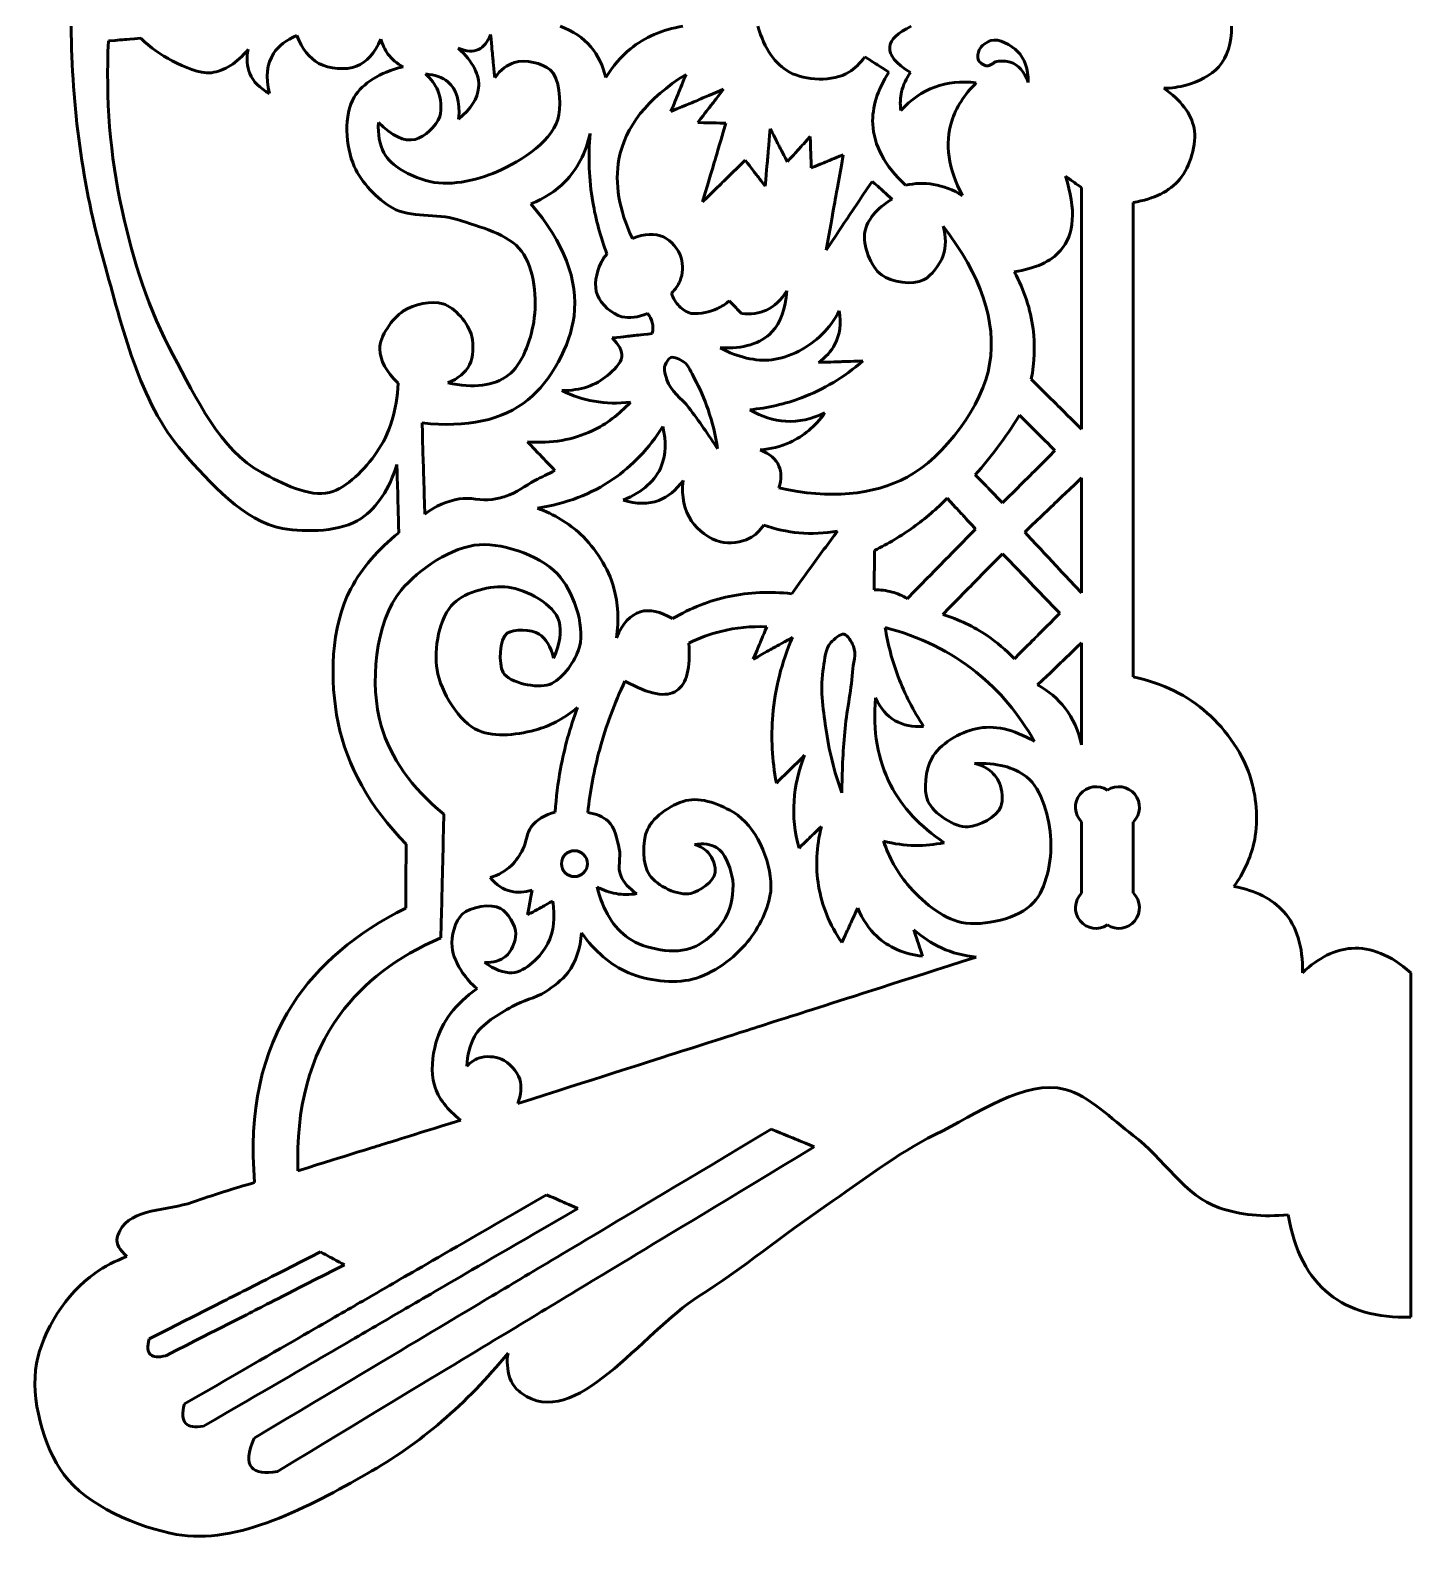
# Model space of a CAD drawing. Header units: millimetres. Extents: x -143 to 138, y -7 to 318.
# Drawn here: x -143.4 to -36.9, y -7.3 to 109.6 of the extents above; entities that cross this region are included whole.
import ezdxf

# ---------------------------------------------------------------- set-up
doc = ezdxf.new("R2010")
doc.units = ezdxf.units.MM
doc.linetypes.add('K5LT32771', pattern=[0])

msp = doc.modelspace()

# ---------------------------------------------------------------- linework, layer by layer
at = {"color": 30, "linetype": 'K5LT32771', "lineweight": 60, "true_color": 0xff8000}
for p, q in [((-62.32, 43.05), (-62.32, 48.56)), ((-58.33, 48.56), (-58.33, 43.05))]:
    msp.add_line(p, q, dxfattribs=at)
msp.add_circle((-101.44, 45.33), 1, dxfattribs=at)
for centre, start, end in [((-61.2, 49.68), 56.6843, 225), ((-59.45, 49.68), 315, 123.3157), ((-61.2, 41.93), 135, 303.3157), ((-59.45, 41.93), 236.6843, 45)]:
    msp.add_arc(centre, 1.59, start, end, dxfattribs=at)
for points, knots in [([(-115.13, 76.13), (-115.72, 74.21), (-116.64, 72.82), (-117.89, 71.96), (-119.42, 70.92), (-122.08, 70.87), (-123.95, 71.19), (-126.9, 71.7), (-129.57, 74.74), (-131.64, 77.09), (-135.03, 80.96), (-136.31, 86.74), (-137.74, 91.81), (-139.38, 97.63), (-140.21, 103.67), (-140.25, 109.92)], [0, 0, 0, 0, 1, 1, 1, 2, 2, 2, 3, 3, 3, 4, 4, 4, 5, 5, 5, 5]), ([(-102.55, 109.92), (-101.56, 109.57), (-100.76, 109.04), (-100.17, 108.34), (-99.62, 107.69), (-99.23, 106.9), (-99.02, 105.97)], [0, 0, 0, 0, 1, 1, 1, 2, 2, 2, 2]), ([(-93.07, 109.92), (-94.66, 109.66), (-96.01, 109.08), (-97.12, 108.18), (-97.86, 107.58), (-98.49, 106.84), (-99.02, 105.97)], [0, 0, 0, 0, 1, 1, 1, 2, 2, 2, 2]), ([(-87.28, 109.92), (-86.77, 108.17), (-85.96, 106.99), (-84.84, 106.38), (-83.66, 105.73), (-81.48, 105.61), (-80.27, 106.38), (-79.81, 106.67), (-79.4, 107.07), (-79.03, 107.57)], [0, 0, 0, 0, 1, 1, 1, 2, 2, 2, 3, 3, 3, 3]), ([(-75.52, 106.36), (-76.65, 107.05), (-77.18, 107.7), (-77.12, 108.32), (-77.06, 108.88), (-76.51, 109.42), (-75.46, 109.92)], [0, 0, 0, 0, 1, 1, 1, 2, 2, 2, 2]), ([(-50.75, 109.92), (-50.75, 108.61), (-51.07, 107.57), (-51.73, 106.8), (-52.32, 106.12), (-53.34, 105.65), (-54.26, 105.38), (-54.8, 105.23), (-55.38, 105.14), (-55.98, 105.14)], [0, 0, 0, 0, 1, 1, 1, 2, 2, 2, 3, 3, 3, 3]), ([(-137.38, 108.79), (-137.6, 104.32), (-137.26, 99.97), (-136.33, 95.74), (-135.49, 91.91), (-134.25, 87.98), (-132.39, 84.55), (-130.62, 81.26), (-128.75, 77.2), (-125.56, 75.5), (-124.03, 74.68), (-121.89, 73.57), (-120.33, 73.96), (-118.98, 74.3), (-117.57, 75.79), (-116.7, 77.04), (-115.68, 78.51), (-115.12, 80.3), (-115.04, 82.39)], [0, 0, 0, 0, 1, 1, 1, 2, 2, 2, 3, 3, 3, 4, 4, 4, 5, 5, 5, 6, 6, 6, 6]), ([(-126.6, 108.15), (-127.48, 107.07), (-128.43, 106.47), (-129.44, 106.34), (-130.39, 106.23), (-131.53, 106.79), (-132.46, 107.26), (-133.33, 107.7), (-134.13, 108.27), (-134.87, 108.99)], [0, 0, 0, 0, 1, 1, 1, 2, 2, 2, 3, 3, 3, 3]), ([(-122.84, 109.21), (-123.66, 108.87), (-124.26, 108.41), (-124.64, 107.83), (-125.16, 107.03), (-125.27, 106), (-124.97, 104.74)], [0, 0, 0, 0, 1, 1, 1, 2, 2, 2, 2]), ([(-116.36, 108.92), (-116.84, 107.85), (-117.46, 107.16), (-118.24, 106.84), (-119.05, 106.51), (-120.38, 106.63), (-121.16, 107.06), (-121.89, 107.47), (-122.45, 108.18), (-122.84, 109.21)], [0, 0, 0, 0, 1, 1, 1, 2, 2, 2, 3, 3, 3, 3]), ([(-114.66, 106.8), (-115.14, 107.06), (-115.52, 107.38), (-115.82, 107.78), (-116.06, 108.11), (-116.24, 108.49), (-116.36, 108.92)], [0, 0, 0, 0, 1, 1, 1, 2, 2, 2, 2]), ([(-110.4, 108.23), (-109.78, 107.97), (-109.25, 107.94), (-108.83, 108.14), (-108.43, 108.32), (-108.13, 108.71), (-107.91, 109.29)], [0, 0, 0, 0, 1, 1, 1, 2, 2, 2, 2]), ([(-66.43, 105.59), (-66.44, 106.64), (-66.71, 107.43), (-67.25, 107.97), (-67.73, 108.45), (-68.7, 109.03), (-69.32, 108.81), (-69.64, 108.7), (-70.07, 108.42), (-70.21, 108.09), (-70.31, 107.88), (-70.37, 107.55), (-70.29, 107.35), (-70.2, 107.13), (-69.86, 106.88), (-69.62, 106.86), (-69.38, 106.83), (-69.12, 107.14), (-68.85, 107.2), (-68.52, 107.27), (-68.12, 107.25), (-67.82, 107.15), (-67.2, 106.96), (-66.74, 106.44), (-66.43, 105.59)], [0, 0, 0, 0, 1, 1, 1, 2, 2, 2, 3, 3, 3, 4, 4, 4, 5, 5, 5, 6, 6, 6, 7, 7, 7, 8, 8, 8, 8]), ([(-124.97, 104.74), (-125.71, 105.14), (-126.21, 105.65), (-126.47, 106.27), (-126.7, 106.81), (-126.74, 107.44), (-126.6, 108.15)], [0, 0, 0, 0, 1, 1, 1, 2, 2, 2, 2]), ([(-110.37, 102.76), (-109.43, 103.55), (-108.91, 104.35), (-108.83, 105.17), (-108.73, 106.16), (-109.25, 107.18), (-110.4, 108.23)], [0, 0, 0, 0, 1, 1, 1, 2, 2, 2, 2]), ([(-111.2, 82.41), (-109.2, 81.99), (-107.65, 82.19), (-106.55, 83), (-105.47, 83.79), (-104.82, 85.68), (-104.58, 87.1), (-104.28, 88.84), (-104.53, 91.25), (-105.52, 92.57), (-106.5, 93.88), (-108.74, 94.45), (-110.48, 95.01), (-112.07, 95.52), (-114.09, 95.1), (-115.48, 95.91), (-116.66, 96.6), (-117.88, 97.87), (-118.42, 99.11), (-119.09, 100.63), (-119.25, 103.13), (-118.42, 104.45), (-117.74, 105.55), (-116.49, 106.33), (-114.66, 106.8)], [0, 0, 0, 0, 1, 1, 1, 2, 2, 2, 3, 3, 3, 4, 4, 4, 5, 5, 5, 6, 6, 6, 7, 7, 7, 8, 8, 8, 8]), ([(-107.58, 105.97), (-107.13, 106.56), (-106.62, 106.95), (-106.07, 107.13), (-105.25, 107.39), (-103.9, 107.08), (-103.31, 106.56), (-102.57, 105.92), (-102.47, 104.12), (-102.63, 103.09), (-102.92, 101.2), (-105.51, 99.52), (-107.41, 98.7), (-109.02, 98), (-111.24, 97.51), (-112.9, 98.02), (-114.06, 98.37), (-115.58, 99.09), (-116.13, 100.15), (-116.47, 100.8), (-116.61, 101.59), (-116.55, 102.5)], [0, 0, 0, 0, 1, 1, 1, 2, 2, 2, 3, 3, 3, 4, 4, 4, 5, 5, 5, 6, 6, 6, 7, 7, 7, 7]), ([(-77.19, 106.38), (-78.07, 105), (-78.48, 103.67), (-78.43, 102.38), (-78.35, 100.74), (-77.51, 99.16), (-75.9, 97.66)], [0, 0, 0, 0, 1, 1, 1, 2, 2, 2, 2]), ([(-116.55, 102.5), (-115.51, 101.44), (-114.57, 101.01), (-113.73, 101.19), (-113.02, 101.35), (-112.07, 102.23), (-111.83, 102.97), (-111.65, 103.55), (-111.73, 104.37), (-111.98, 104.96), (-112.17, 105.43), (-112.49, 105.86), (-112.93, 106.24)], [0, 0, 0, 0, 1, 1, 1, 2, 2, 2, 3, 3, 3, 4, 4, 4, 4]), ([(-112.93, 106.24), (-112.2, 106.18), (-111.63, 105.99), (-111.2, 105.64), (-110.51, 105.08), (-110.24, 104.12), (-110.37, 102.76)], [0, 0, 0, 0, 1, 1, 1, 2, 2, 2, 2]), ([(-96.97, 93.55), (-98.01, 95.77), (-98.35, 97.81), (-98, 99.67), (-97.53, 102.17), (-95.81, 104.35), (-92.83, 106.21)], [0, 0, 0, 0, 1, 1, 1, 2, 2, 2, 2]), ([(-75.52, 106.36), (-75.85, 105.89), (-76.08, 105.4), (-76.2, 104.87), (-76.31, 104.41), (-76.33, 103.93), (-76.26, 103.42)], [0, 0, 0, 0, 1, 1, 1, 2, 2, 2, 2]), ([(-70.44, 105.56), (-71.61, 105.7), (-72.67, 105.59), (-73.65, 105.23), (-74.61, 104.87), (-75.48, 104.27), (-76.26, 103.42)], [0, 0, 0, 0, 1, 1, 1, 2, 2, 2, 2]), ([(-70.44, 105.56), (-71.38, 104.63), (-72.01, 103.64), (-72.34, 102.59), (-72.88, 100.86), (-72.61, 98.95), (-71.51, 96.86)], [0, 0, 0, 0, 1, 1, 1, 2, 2, 2, 2]), ([(-55.98, 105.14), (-54.65, 104.22), (-53.87, 103.19), (-53.64, 102.06), (-53.4, 100.86), (-53.95, 99.08), (-54.75, 98.12), (-55.53, 97.19), (-56.73, 96.59), (-58.33, 96.34)], [0, 0, 0, 0, 1, 1, 1, 2, 2, 2, 3, 3, 3, 3]), ([(-104.8, 96.23), (-103.75, 96.64), (-102.87, 97.21), (-102.15, 97.94), (-101.21, 98.9), (-100.57, 100.14), (-100.23, 101.66)], [0, 0, 0, 0, 1, 1, 1, 2, 2, 2, 2]), ([(-100.23, 101.66), (-100.38, 99.86), (-100.31, 98.09), (-100.02, 96.36), (-99.79, 95.01), (-99.43, 93.67), (-98.93, 92.36)], [0, 0, 0, 0, 1, 1, 1, 2, 2, 2, 2]), ([(-67.52, 90.99), (-65.88, 91.23), (-64.69, 91.77), (-63.95, 92.62), (-62.86, 93.87), (-62.73, 95.78), (-63.56, 98.35)], [0, 0, 0, 0, 1, 1, 1, 2, 2, 2, 2]), ([(-75.9, 97.66), (-75.16, 97.82), (-74.44, 97.84), (-73.74, 97.72), (-72.97, 97.6), (-72.23, 97.31), (-71.51, 96.86)], [0, 0, 0, 0, 1, 1, 1, 2, 2, 2, 2]), ([(-113.19, 79.33), (-109.73, 78.94), (-107.01, 79.53), (-105.02, 81.1), (-103.27, 82.49), (-101.74, 85.34), (-101.47, 87.56), (-101.13, 90.35), (-102.24, 93.24), (-104.8, 96.23)], [0, 0, 0, 0, 1, 1, 1, 2, 2, 2, 3, 3, 3, 3]), ([(-76.94, 96.59), (-78.16, 95.84), (-78.85, 95), (-79.03, 94.07), (-79.22, 93.06), (-78.57, 91.34), (-77.75, 90.74), (-77, 90.19), (-75.35, 89.92), (-74.5, 90.36), (-73.88, 90.68), (-73.25, 91.52), (-73, 92.24), (-72.77, 92.91), (-72.77, 93.67), (-73, 94.51)], [0, 0, 0, 0, 1, 1, 1, 2, 2, 2, 3, 3, 3, 4, 4, 4, 5, 5, 5, 5]), ([(-96.97, 93.55), (-96.02, 93.93), (-95.22, 93.97), (-94.57, 93.67), (-94, 93.4), (-93.39, 92.69), (-93.2, 92.06), (-93.04, 91.53), (-93.08, 90.81), (-93.29, 90.28), (-93.43, 89.94), (-93.65, 89.62), (-93.95, 89.33)], [0, 0, 0, 0, 1, 1, 1, 2, 2, 2, 3, 3, 3, 4, 4, 4, 4]), ([(-85.66, 74.31), (-81.72, 73.45), (-78.43, 73.73), (-75.78, 75.15), (-72.89, 76.7), (-69.93, 80.71), (-69.41, 83.87), (-68.87, 87.15), (-70.07, 90.69), (-73, 94.51)], [0, 0, 0, 0, 1, 1, 1, 2, 2, 2, 3, 3, 3, 3]), ([(-95.81, 87.76), (-96.54, 87.46), (-97.19, 87.38), (-97.77, 87.52), (-98.52, 87.71), (-99.4, 88.49), (-99.67, 89.18), (-99.94, 89.87), (-99.77, 90.93), (-99.41, 91.65), (-99.28, 91.9), (-99.12, 92.13), (-98.93, 92.36)], [0, 0, 0, 0, 1, 1, 1, 2, 2, 2, 3, 3, 3, 4, 4, 4, 4]), ([(-67.52, 90.99), (-66.74, 89.56), (-66.25, 88.09), (-66.06, 86.58), (-65.9, 85.31), (-65.95, 84.02), (-66.2, 82.69)], [0, 0, 0, 0, 1, 1, 1, 2, 2, 2, 2]), ([(-93.95, 89.33), (-93.82, 88.93), (-93.62, 88.59), (-93.35, 88.32), (-93.1, 88.08), (-92.8, 87.89), (-92.43, 87.76)], [0, 0, 0, 0, 1, 1, 1, 2, 2, 2, 2]), ([(-85.06, 89.51), (-85.13, 88.13), (-85.52, 87.07), (-86.21, 86.34), (-87.07, 85.44), (-88.39, 85.03), (-90.19, 85.12)], [0, 0, 0, 0, 1, 1, 1, 2, 2, 2, 2]), ([(-88.56, 87.77), (-87.83, 87.69), (-87.19, 87.77), (-86.63, 88.03), (-86, 88.31), (-85.48, 88.81), (-85.06, 89.51)], [0, 0, 0, 0, 1, 1, 1, 2, 2, 2, 2]), ([(-115.04, 82.39), (-115.97, 83.28), (-116.44, 84.16), (-116.45, 85.02), (-116.46, 86.02), (-115.5, 87.38), (-114.61, 87.96), (-113.82, 88.47), (-112.44, 88.79), (-111.58, 88.52), (-110.65, 88.23), (-109.6, 87.01), (-109.36, 86), (-109.2, 85.34), (-109.22, 84.4), (-109.54, 83.8), (-109.84, 83.21), (-110.4, 82.75), (-111.2, 82.41)], [0, 0, 0, 0, 1, 1, 1, 2, 2, 2, 3, 3, 3, 4, 4, 4, 5, 5, 5, 6, 6, 6, 6]), ([(-95.43, 86.22), (-95.36, 86.52), (-95.36, 86.81), (-95.43, 87.08), (-95.5, 87.32), (-95.62, 87.55), (-95.81, 87.76)], [0, 0, 0, 0, 1, 1, 1, 2, 2, 2, 2]), ([(-92.43, 87.76), (-91.69, 87.74), (-91.01, 87.87), (-90.39, 88.16), (-90.07, 88.31), (-89.77, 88.51), (-89.49, 88.74)], [0, 0, 0, 0, 1, 1, 1, 2, 2, 2, 2]), ([(-90.19, 85.12), (-88.81, 84.37), (-87.48, 84.06), (-86.21, 84.2), (-84.86, 84.35), (-83.33, 85.16), (-82.33, 86.16), (-81.81, 86.67), (-81.38, 87.27), (-81.02, 87.97)], [0, 0, 0, 0, 1, 1, 1, 2, 2, 2, 3, 3, 3, 3]), ([(-81.02, 87.97), (-80.85, 86.98), (-80.96, 86.12), (-81.35, 85.39), (-81.63, 84.85), (-82.05, 84.39), (-82.62, 83.99)], [0, 0, 0, 0, 1, 1, 1, 2, 2, 2, 2]), ([(-102.41, 81.82), (-100.96, 81.82), (-99.78, 82.21), (-98.89, 82.99), (-98.45, 83.38), (-97.82, 83.91), (-97.78, 84.42), (-97.75, 84.88), (-98, 85.37), (-98.53, 85.88)], [0, 0, 0, 0, 1, 1, 1, 2, 2, 2, 3, 3, 3, 3]), ([(-90.39, 77.32), (-91.09, 78.41), (-91.83, 79.47), (-92.61, 80.5), (-93.16, 81.22), (-94.05, 81.79), (-94.3, 82.64), (-94.41, 83), (-94.58, 83.46), (-94.45, 83.79), (-94.37, 84), (-94.19, 84.27), (-94.01, 84.36), (-93.74, 84.48), (-93.26, 84.21), (-92.98, 84.01), (-92.61, 83.75), (-92.43, 83.21), (-92.2, 82.78), (-91.76, 82.01), (-91.42, 81.18), (-91.13, 80.35), (-90.79, 79.37), (-90.54, 78.36), (-90.39, 77.32)], [0, 0, 0, 0, 1, 1, 1, 2, 2, 2, 3, 3, 3, 4, 4, 4, 5, 5, 5, 6, 6, 6, 7, 7, 7, 8, 8, 8, 8]), ([(-79.18, 84.11), (-80.64, 82.85), (-82.22, 81.9), (-83.93, 81.26), (-85.19, 80.79), (-86.51, 80.48), (-87.9, 80.34)], [0, 0, 0, 0, 1, 1, 1, 2, 2, 2, 2]), ([(-97.11, 80.93), (-98.07, 80.81), (-99.01, 80.84), (-99.92, 81), (-100.77, 81.15), (-101.6, 81.42), (-102.41, 81.82)], [0, 0, 0, 0, 1, 1, 1, 2, 2, 2, 2]), ([(-105.05, 77.87), (-103.21, 77.73), (-101.54, 78.02), (-100.06, 78.72), (-98.98, 79.23), (-98, 79.97), (-97.11, 80.93)], [0, 0, 0, 0, 1, 1, 1, 2, 2, 2, 2]), ([(-87.9, 80.34), (-87, 79.8), (-86.08, 79.51), (-85.14, 79.45), (-84.15, 79.39), (-83.14, 79.61), (-82.12, 80.1)], [0, 0, 0, 0, 1, 1, 1, 2, 2, 2, 2]), ([(-82.12, 80.1), (-82.87, 79.06), (-83.77, 78.29), (-84.82, 77.82), (-85.52, 77.5), (-86.28, 77.31), (-87.11, 77.25)], [0, 0, 0, 0, 1, 1, 1, 2, 2, 2, 2]), ([(-67.1, 79.92), (-67.64, 79.05), (-68.22, 78.21), (-68.83, 77.4), (-69.36, 76.69), (-69.92, 75.99), (-70.52, 75.32)], [0, 0, 0, 0, 1, 1, 1, 2, 2, 2, 2]), ([(-104.29, 72.75), (-102.08, 73.09), (-100.14, 73.84), (-98.47, 74.98), (-96.97, 76.01), (-95.69, 77.37), (-94.62, 79.04)], [0, 0, 0, 0, 1, 1, 1, 2, 2, 2, 2]), ([(-94.62, 79.04), (-94.35, 77.9), (-94.38, 76.89), (-94.72, 76.03), (-95.17, 74.9), (-96.15, 74.01), (-97.67, 73.38)], [0, 0, 0, 0, 1, 1, 1, 2, 2, 2, 2]), ([(-87.11, 77.25), (-86.37, 76.95), (-85.89, 76.54), (-85.66, 76), (-85.46, 75.53), (-85.46, 74.97), (-85.66, 74.31)], [0, 0, 0, 0, 1, 1, 1, 2, 2, 2, 2]), ([(-112.98, 72.3), (-112.14, 72.91), (-111.25, 73.3), (-110.32, 73.47), (-109.51, 73.62), (-108.62, 73.3), (-107.79, 73.43), (-107.44, 73.48), (-107.08, 73.56), (-106.73, 73.67), (-105.93, 73.93), (-105.24, 74.49), (-104.48, 74.88), (-103.97, 75.15), (-103.46, 75.4), (-102.95, 75.65)], [0, 0, 0, 0, 1, 1, 1, 2, 2, 2, 3, 3, 3, 4, 4, 4, 5, 5, 5, 5]), ([(-97.67, 73.38), (-96.65, 73.05), (-95.73, 73.04), (-94.93, 73.35), (-94.22, 73.62), (-93.6, 74.13), (-93.06, 74.89)], [0, 0, 0, 0, 1, 1, 1, 2, 2, 2, 2]), ([(-93.06, 74.89), (-93.19, 73.62), (-92.97, 72.58), (-92.4, 71.76), (-91.92, 71.06), (-91.01, 70.34), (-90.18, 70.16), (-89.49, 70.01), (-88.56, 70.08), (-87.93, 70.43), (-87.51, 70.66), (-87.15, 70.99), (-86.84, 71.44)], [0, 0, 0, 0, 1, 1, 1, 2, 2, 2, 3, 3, 3, 4, 4, 4, 4]), ([(-98.2, 62.76), (-98, 64.12), (-98.06, 65.4), (-98.4, 66.59), (-98.82, 68.11), (-99.81, 69.66), (-100.96, 70.74), (-101.88, 71.6), (-102.99, 72.27), (-104.29, 72.75)], [0, 0, 0, 0, 1, 1, 1, 2, 2, 2, 3, 3, 3, 3]), ([(-72.68, 73.51), (-73.5, 72.7), (-74.37, 71.95), (-75.29, 71.29), (-76.24, 70.61), (-77.24, 70), (-78.29, 69.48)], [0, 0, 0, 0, 1, 1, 1, 2, 2, 2, 2]), ([(-86.84, 71.44), (-85.94, 71.13), (-85.04, 70.93), (-84.12, 70.85), (-83.14, 70.76), (-82.14, 70.81), (-81.14, 70.98)], [0, 0, 0, 0, 1, 1, 1, 2, 2, 2, 2]), ([(-114.42, 46.83), (-117.23, 49.73), (-118.98, 52.86), (-119.66, 56.2), (-120.33, 59.44), (-120.25, 63.62), (-118.68, 66.54), (-117.82, 68.14), (-116.59, 69.57), (-114.99, 70.85)], [0, 0, 0, 0, 1, 1, 1, 2, 2, 2, 3, 3, 3, 3]), ([(-81.14, 70.98), (-81.84, 70.05), (-82.54, 69.11), (-83.23, 68.16), (-83.72, 67.5), (-84.2, 66.83), (-84.68, 66.15)], [0, 0, 0, 0, 1, 1, 1, 2, 2, 2, 2]), ([(-111.51, 49.14), (-114.01, 51.2), (-115.62, 53.47), (-116.34, 55.96), (-117.25, 59.1), (-116.84, 63.97), (-114.8, 66.42), (-113.46, 68.04), (-110.86, 69.79), (-108.77, 69.93), (-106.75, 70.06), (-103.75, 68.97), (-102.5, 67.4), (-101.42, 66.05), (-100.51, 63.37), (-101.14, 61.74), (-101.51, 60.79), (-102.45, 59.47), (-103.36, 59.16), (-104.34, 58.82), (-106.46, 59.27), (-106.93, 60.08), (-107.31, 60.75), (-107.22, 62.66), (-106.62, 63.1), (-106.13, 63.45), (-104.77, 63.42), (-104.16, 63.03), (-103.63, 62.7), (-103.26, 62.08), (-103.05, 61.19)], [0, 0, 0, 0, 1, 1, 1, 2, 2, 2, 3, 3, 3, 4, 4, 4, 5, 5, 5, 6, 6, 6, 7, 7, 7, 8, 8, 8, 9, 9, 9, 10, 10, 10, 10]), ([(-103.05, 61.19), (-102.55, 62.29), (-102.41, 63.23), (-102.62, 64.02), (-102.97, 65.33), (-105.14, 66.48), (-106.56, 66.66), (-107.86, 66.84), (-109.82, 66.29), (-110.74, 65.43), (-111.87, 64.38), (-112.3, 61.86), (-112.03, 60.27), (-111.75, 58.57), (-110.35, 56.26), (-108.83, 55.59), (-107.6, 55.04), (-105.65, 55.27), (-104.22, 55.71), (-103.15, 56.04), (-102.15, 56.6), (-101.2, 57.37)], [0, 0, 0, 0, 1, 1, 1, 2, 2, 2, 3, 3, 3, 4, 4, 4, 5, 5, 5, 6, 6, 6, 7, 7, 7, 7]), ([(-84.68, 66.15), (-86.35, 66.35), (-87.96, 66.27), (-89.51, 65.94), (-91.02, 65.62), (-92.47, 65.05), (-93.87, 64.23)], [0, 0, 0, 0, 1, 1, 1, 2, 2, 2, 2]), ([(-78.32, 66.45), (-77.84, 66.46), (-77.38, 66.4), (-76.94, 66.28), (-76.53, 66.17), (-76.14, 66), (-75.77, 65.77)], [0, 0, 0, 0, 1, 1, 1, 2, 2, 2, 2]), ([(-93.87, 64.23), (-94.82, 64.79), (-95.64, 64.97), (-96.35, 64.76), (-97.11, 64.54), (-97.73, 63.87), (-98.2, 62.76)], [0, 0, 0, 0, 1, 1, 1, 2, 2, 2, 2]), ([(-73.02, 64.55), (-71.78, 64.16), (-70.65, 63.62), (-69.61, 62.92), (-68.85, 62.41), (-68.15, 61.82), (-67.5, 61.14)], [0, 0, 0, 0, 1, 1, 1, 2, 2, 2, 2]), ([(-86.6, 63.6), (-87.82, 63.65), (-89, 63.54), (-90.14, 63.25), (-90.98, 63.04), (-91.81, 62.74), (-92.61, 62.34)], [0, 0, 0, 0, 1, 1, 1, 2, 2, 2, 2]), ([(-74.5, 55.91), (-75.3, 57.13), (-75.96, 58.41), (-76.46, 59.74), (-76.92, 60.96), (-77.26, 62.23), (-77.47, 63.54)], [0, 0, 0, 0, 1, 1, 1, 2, 2, 2, 2]), ([(-77.47, 63.54), (-74.77, 62.84), (-72.43, 61.7), (-70.44, 60.1), (-68.66, 58.67), (-67.17, 56.89), (-65.95, 54.76)], [0, 0, 0, 0, 1, 1, 1, 2, 2, 2, 2]), ([(-92.61, 62.34), (-92.47, 60.43), (-92.78, 59.21), (-93.54, 58.68), (-94.35, 58.12), (-95.68, 58.37), (-97.54, 59.42)], [0, 0, 0, 0, 1, 1, 1, 2, 2, 2, 2]), ([(-85.86, 51.55), (-86.19, 53.32), (-86.29, 55.06), (-86.14, 56.79), (-85.97, 58.82), (-85.46, 60.83), (-84.61, 62.8)], [0, 0, 0, 0, 1, 1, 1, 2, 2, 2, 2]), ([(-80.81, 50.8), (-81.41, 52.44), (-81.82, 54.1), (-82.05, 55.79), (-82.27, 57.33), (-82.52, 58.95), (-82.23, 60.46), (-82.11, 61.11), (-82.09, 61.92), (-81.66, 62.38), (-81.41, 62.66), (-80.93, 63.08), (-80.63, 63.02), (-80.35, 62.97), (-80.06, 62.44), (-79.92, 62.1), (-79.67, 61.52), (-79.95, 60.77), (-79.99, 60.1), (-80.09, 58.55), (-80.46, 57.02), (-80.59, 55.47), (-80.73, 53.92), (-80.8, 52.37), (-80.81, 50.8)], [0, 0, 0, 0, 1, 1, 1, 2, 2, 2, 3, 3, 3, 4, 4, 4, 5, 5, 5, 6, 6, 6, 7, 7, 7, 8, 8, 8, 8]), ([(-58.33, 59.75), (-56.05, 59.24), (-54.14, 58.31), (-52.62, 56.95), (-51.13, 55.63), (-49.78, 53.68), (-49.23, 51.77), (-48.8, 50.26), (-48.67, 48.44), (-49.03, 46.9), (-49.3, 45.74), (-49.81, 44.63), (-50.57, 43.57)], [0, 0, 0, 0, 1, 1, 1, 2, 2, 2, 3, 3, 3, 4, 4, 4, 4]), ([(-97.54, 59.42), (-98.35, 57.71), (-99, 55.95), (-99.49, 54.14), (-99.92, 52.55), (-100.23, 50.93), (-100.41, 49.27)], [0, 0, 0, 0, 1, 1, 1, 2, 2, 2, 2]), ([(-65.71, 59.12), (-64.86, 58.64), (-64.16, 58.05), (-63.61, 57.34), (-62.99, 56.54), (-62.56, 55.59), (-62.33, 54.49)], [0, 0, 0, 0, 1, 1, 1, 2, 2, 2, 2]), ([(-101.2, 57.37), (-101.78, 55.83), (-102.21, 54.25), (-102.51, 52.65), (-102.71, 51.55), (-102.85, 50.44), (-102.92, 49.31)], [0, 0, 0, 0, 1, 1, 1, 2, 2, 2, 2]), ([(-72.92, 46.95), (-74.78, 48.2), (-76.16, 49.68), (-77.05, 51.41), (-78.05, 53.34), (-78.44, 55.57), (-78.21, 58.11)], [0, 0, 0, 0, 1, 1, 1, 2, 2, 2, 2]), ([(-78.21, 58.11), (-77.84, 57.31), (-77.33, 56.72), (-76.7, 56.36), (-76.08, 56.01), (-75.35, 55.86), (-74.5, 55.91)], [0, 0, 0, 0, 1, 1, 1, 2, 2, 2, 2]), ([(-65.95, 54.76), (-67.58, 55.71), (-69.08, 56.04), (-70.47, 55.74), (-71.7, 55.47), (-73.3, 54.55), (-73.88, 53.45), (-74.34, 52.57), (-74.56, 51.02), (-74.17, 50.16), (-73.74, 49.2), (-72.13, 48.12), (-71.09, 48.17), (-70.25, 48.22), (-68.84, 48.91), (-68.55, 49.72), (-68.37, 50.22), (-68.42, 51.02), (-68.65, 51.55), (-68.83, 51.95), (-69.16, 52.35), (-69.51, 52.6), (-69.82, 52.83), (-70.18, 52.98), (-70.59, 53.06)], [0, 0, 0, 0, 1, 1, 1, 2, 2, 2, 3, 3, 3, 4, 4, 4, 5, 5, 5, 6, 6, 6, 7, 7, 7, 8, 8, 8, 8]), ([(-84.11, 46.53), (-84.45, 47.75), (-84.58, 48.96), (-84.5, 50.16), (-84.43, 51.35), (-84.16, 52.52), (-83.68, 53.69)], [0, 0, 0, 0, 1, 1, 1, 2, 2, 2, 2]), ([(-70.59, 53.06), (-68.88, 53.13), (-67.54, 52.79), (-66.57, 52.03), (-65.35, 51.07), (-64.76, 48.81), (-64.69, 47.16), (-64.62, 45.58), (-65.03, 43.4), (-66.02, 42.33), (-67.15, 41.1), (-69.87, 40.46), (-71.57, 40.8), (-73.08, 41.11), (-74.69, 42.47), (-75.76, 43.74), (-76.55, 44.69), (-77.17, 45.8), (-77.6, 47.07)], [0, 0, 0, 0, 1, 1, 1, 2, 2, 2, 3, 3, 3, 4, 4, 4, 5, 5, 5, 6, 6, 6, 6]), ([(-100.89, 40), (-99.86, 38.55), (-98.66, 37.53), (-97.27, 36.92), (-95.82, 36.29), (-93.83, 36.05), (-92.32, 36.42), (-90.76, 36.81), (-89.11, 38.02), (-88.08, 39.31), (-87.22, 40.38), (-86.43, 41.89), (-86.3, 43.19), (-86.11, 45.13), (-87.25, 47.92), (-88.83, 49.06), (-89.81, 49.77), (-91.44, 50.43), (-92.61, 50.24), (-93.77, 50.05), (-95.34, 49.01), (-95.81, 47.96), (-96.23, 47.02), (-96.21, 45.25), (-95.63, 44.43), (-95.07, 43.63), (-93.42, 42.8), (-92.46, 43.04), (-91.78, 43.22), (-90.66, 43.96), (-90.58, 44.65), (-90.52, 45.09), (-90.77, 45.8), (-91.11, 46.18), (-91.37, 46.47), (-91.73, 46.68), (-92.18, 46.82)], [0, 0, 0, 0, 1, 1, 1, 2, 2, 2, 3, 3, 3, 4, 4, 4, 5, 5, 5, 6, 6, 6, 7, 7, 7, 8, 8, 8, 9, 9, 9, 10, 10, 10, 11, 11, 11, 12, 12, 12, 12]), ([(-102.92, 49.31), (-103.73, 49.1), (-104.35, 48.72), (-104.77, 48.18), (-105.13, 47.72), (-105.12, 46.98), (-105.41, 46.44), (-105.65, 45.99), (-105.94, 45.53), (-106.3, 45.19), (-106.75, 44.77), (-107.29, 44.46), (-107.94, 44.26)], [0, 0, 0, 0, 1, 1, 1, 2, 2, 2, 3, 3, 3, 4, 4, 4, 4]), ([(-100.41, 49.27), (-99.75, 49.18), (-99.23, 48.96), (-98.84, 48.61), (-98.31, 48.14), (-98.14, 47.21), (-97.98, 46.47), (-97.84, 45.81), (-98.13, 45), (-97.87, 44.41), (-97.64, 43.87), (-97.23, 43.41), (-96.63, 43.02)], [0, 0, 0, 0, 1, 1, 1, 2, 2, 2, 3, 3, 3, 4, 4, 4, 4]), ([(-80.82, 39.24), (-81.76, 40.64), (-82.35, 42.1), (-82.6, 43.62), (-82.85, 45.09), (-82.78, 46.62), (-82.39, 48.21)], [0, 0, 0, 0, 1, 1, 1, 2, 2, 2, 2]), ([(-92.18, 46.82), (-91.49, 46.91), (-90.92, 46.83), (-90.47, 46.57), (-89.83, 46.2), (-89.46, 45.16), (-89.29, 44.4), (-89.09, 43.5), (-89.26, 42.35), (-89.61, 41.51), (-90.08, 40.43), (-91.22, 39.31), (-92.25, 38.88), (-93.65, 38.29), (-96.01, 38.72), (-97.27, 39.59), (-98.42, 40.38), (-99.23, 41.7), (-99.69, 43.54)], [0, 0, 0, 0, 1, 1, 1, 2, 2, 2, 3, 3, 3, 4, 4, 4, 5, 5, 5, 6, 6, 6, 6]), ([(-77.6, 47.07), (-76.78, 46.86), (-75.97, 46.74), (-75.15, 46.73), (-74.41, 46.72), (-73.66, 46.8), (-72.92, 46.95)], [0, 0, 0, 0, 1, 1, 1, 2, 2, 2, 2]), ([(-107.94, 44.26), (-107.46, 43.69), (-106.93, 43.34), (-106.34, 43.2), (-105.83, 43.08), (-105.29, 43.11), (-104.7, 43.3)], [0, 0, 0, 0, 1, 1, 1, 2, 2, 2, 2]), ([(-96.63, 43.02), (-97.18, 42.93), (-97.71, 42.93), (-98.23, 43.02), (-98.73, 43.11), (-99.22, 43.28), (-99.69, 43.54)], [0, 0, 0, 0, 1, 1, 1, 2, 2, 2, 2]), ([(-50.57, 43.57), (-48.88, 43.26), (-47.6, 42.61), (-46.72, 41.62), (-45.72, 40.49), (-45.24, 38.93), (-45.28, 36.92)], [0, 0, 0, 0, 1, 1, 1, 2, 2, 2, 2]), ([(-108.37, 37.71), (-107.68, 37.7), (-107.14, 37.85), (-106.75, 38.17), (-106.3, 38.53), (-105.95, 39.36), (-105.96, 39.92), (-105.97, 40.6), (-106.59, 41.56), (-107.14, 41.88), (-107.86, 42.29), (-109.47, 42), (-110.09, 41.43), (-110.64, 40.92), (-110.95, 39.74), (-110.88, 38.91), (-110.83, 38.24), (-110.45, 37.51), (-110.06, 36.92), (-109.76, 36.47), (-109.39, 36.06), (-108.95, 35.7)], [0, 0, 0, 0, 1, 1, 1, 2, 2, 2, 3, 3, 3, 4, 4, 4, 5, 5, 5, 6, 6, 6, 7, 7, 7, 7]), ([(-103.1, 42.45), (-102.94, 41.23), (-103.01, 40.07), (-103.49, 39.17), (-104, 38.2), (-105.19, 36.97), (-106.23, 36.92), (-106.89, 36.89), (-107.6, 37.16), (-108.37, 37.71)], [0, 0, 0, 0, 1, 1, 1, 2, 2, 2, 3, 3, 3, 3]), ([(-126.11, 20.73), (-126.56, 26.18), (-125.58, 30.77), (-123.17, 34.5), (-121.21, 37.53), (-118.3, 39.99), (-114.45, 41.89)], [0, 0, 0, 0, 1, 1, 1, 2, 2, 2, 2]), ([(-74.58, 38.19), (-76.04, 38.37), (-77.22, 38.88), (-78.12, 39.73), (-78.74, 40.3), (-79.22, 41.03), (-79.58, 41.91)], [0, 0, 0, 0, 1, 1, 1, 2, 2, 2, 2]), ([(-109.74, 29.71), (-109.7, 30.57), (-109.51, 31.33), (-109.15, 31.99), (-108.58, 33.02), (-107.3, 33.69), (-106.23, 34.31), (-105.43, 34.78), (-104.45, 34.95), (-103.68, 35.45), (-103.05, 35.86), (-102.39, 36.34), (-101.95, 36.92), (-101.32, 37.76), (-100.97, 38.78), (-100.89, 40)], [0, 0, 0, 0, 1, 1, 1, 2, 2, 2, 3, 3, 3, 4, 4, 4, 5, 5, 5, 5]), ([(-70.44, 38.12), (-71.4, 38.22), (-72.29, 38.45), (-73.13, 38.83), (-73.89, 39.18), (-74.6, 39.65), (-75.26, 40.24)], [0, 0, 0, 0, 1, 1, 1, 2, 2, 2, 2]), ([(-122.76, 21.65), (-122.93, 26.49), (-121.86, 30.49), (-119.54, 33.67), (-117.71, 36.17), (-115.11, 38.15), (-111.74, 39.61)], [0, 0, 0, 0, 1, 1, 1, 2, 2, 2, 2]), ([(-45.28, 36.92), (-44.04, 38.08), (-42.77, 38.71), (-41.49, 38.8), (-40, 38.9), (-38.48, 38.28), (-36.93, 36.92)], [0, 0, 0, 0, 1, 1, 1, 2, 2, 2, 2]), ([(-108.95, 35.7), (-110.61, 34.52), (-111.67, 33.13), (-112.12, 31.52), (-112.39, 30.51), (-112.54, 29.23), (-112.24, 28.25), (-111.93, 27.23), (-111.25, 26.33), (-110.2, 25.55)], [0, 0, 0, 0, 1, 1, 1, 2, 2, 2, 3, 3, 3, 3]), ([(-105.81, 26.82), (-105.54, 27.52), (-105.49, 28.15), (-105.66, 28.7), (-105.85, 29.31), (-106.48, 30), (-107.07, 30.25), (-107.57, 30.47), (-108.3, 30.52), (-108.83, 30.33), (-109.16, 30.21), (-109.46, 30), (-109.74, 29.71)], [0, 0, 0, 0, 1, 1, 1, 2, 2, 2, 3, 3, 3, 4, 4, 4, 4]), ([(-46.38, 18.25), (-48.31, 18.06), (-50.09, 18.24), (-51.71, 18.79), (-54.33, 19.67), (-56.02, 22.65), (-58.33, 24.37), (-60.03, 25.63), (-61.74, 27.44), (-63.58, 27.92), (-66.67, 28.73), (-70.47, 25.99), (-73.62, 24.43), (-76.59, 22.96), (-79.25, 20.84), (-82.01, 18.96), (-85.34, 16.7), (-88.46, 14.12), (-91.85, 11.96), (-96.22, 9.18), (-101.45, 1.43), (-105.52, 4.5), (-105.64, 4.6), (-105.78, 4.7), (-105.9, 4.81), (-106.36, 5.26), (-106.56, 6.01), (-106.61, 6.65), (-106.64, 6.95), (-106.62, 7.26), (-106.56, 7.58)], [0, 0, 0, 0, 1, 1, 1, 2, 2, 2, 3, 3, 3, 4, 4, 4, 5, 5, 5, 6, 6, 6, 7, 7, 7, 8, 8, 8, 9, 9, 9, 10, 10, 10, 10]), ([(-135.95, 15.03), (-136.53, 15.56), (-136.8, 15.97), (-136.72, 16.47), (-136.69, 16.65), (-136.58, 16.83), (-136.5, 17), (-135.64, 18.77), (-132.79, 18.56), (-130.89, 19.22), (-129.32, 19.77), (-127.72, 20.28), (-126.11, 20.73)], [0, 0, 0, 0, 1, 1, 1, 2, 2, 2, 3, 3, 3, 4, 4, 4, 4]), ([(-36.93, 10.35), (-39.55, 10.29), (-41.64, 10.88), (-43.2, 12.12), (-44.86, 13.44), (-45.91, 15.48), (-46.38, 18.25)], [0, 0, 0, 0, 1, 1, 1, 2, 2, 2, 2]), ([(-106.56, 7.58), (-109.74, 3.67), (-113.37, 0.57), (-117.44, -1.73), (-121.83, -4.22), (-127.47, -7.27), (-132.16, -6.4), (-135.13, -5.84), (-139.04, -4.19), (-140.82, -1.79), (-142.42, 0.37), (-143.41, 4.12), (-142.92, 6.78), (-142.47, 9.28), (-140.63, 12.21), (-138.41, 13.75), (-137.67, 14.27), (-136.85, 14.69), (-135.95, 15.03)], [0, 0, 0, 0, 1, 1, 1, 2, 2, 2, 3, 3, 3, 4, 4, 4, 5, 5, 5, 6, 6, 6, 6]), ([(-134.25, 8.67), (-134.4, 8.08), (-134.36, 7.68), (-134.13, 7.47), (-133.92, 7.26), (-133.53, 7.23), (-132.96, 7.38)], [0, 0, 0, 0, 1, 1, 1, 2, 2, 2, 2]), ([(-131.52, 3.66), (-131.72, 2.95), (-131.69, 2.45), (-131.42, 2.16), (-131.17, 1.9), (-130.71, 1.83), (-130.04, 1.94)], [0, 0, 0, 0, 1, 1, 1, 2, 2, 2, 2]), ([(-126.13, 1.03), (-126.63, -0.07), (-126.69, -0.83), (-126.32, -1.24), (-125.99, -1.61), (-125.34, -1.71), (-124.35, -1.55)], [0, 0, 0, 0, 1, 1, 1, 2, 2, 2, 2])]:
    msp.add_open_spline(points, degree=3, knots=knots, dxfattribs=at)
for points in [[(-134.87, 108.99), (-136.54, 108.86), (-135.7, 108.93), (-137.38, 108.79)], [(-107.91, 109.29), (-107.69, 107.08), (-107.8, 108.19), (-107.58, 105.97)], [(-79.03, 107.57), (-77.81, 106.78), (-78.42, 107.18), (-77.19, 106.38)], [(-92.83, 106.21), (-93.6, 104.3), (-93.22, 105.26), (-93.99, 103.35)], [(-93.99, 103.35), (-91.28, 104.49), (-92.63, 103.92), (-89.93, 105.06)], [(-89.93, 105.06), (-91.27, 103.35), (-90.6, 104.2), (-91.93, 102.49)], [(-91.93, 102.49), (-90.48, 102.46), (-91.21, 102.48), (-89.76, 102.45)], [(-89.76, 102.45), (-90.95, 98.4), (-90.35, 100.43), (-91.55, 96.38)], [(-86.72, 97.58), (-86.47, 100.54), (-86.59, 99.06), (-86.34, 102.02)], [(-86.34, 102.02), (-85.45, 100.31), (-85.9, 101.17), (-85.01, 99.46)], [(-85.01, 99.46), (-83.84, 100.77), (-84.43, 100.11), (-83.26, 101.42)], [(-83.26, 101.42), (-83.2, 99.8), (-83.23, 100.61), (-83.17, 98.99)], [(-91.55, 96.38), (-89.36, 98.52), (-90.45, 97.45), (-88.26, 99.59)], [(-88.26, 99.59), (-87.23, 98.25), (-87.75, 98.92), (-86.72, 97.58)], [(-83.17, 98.99), (-81.52, 99.67), (-82.35, 99.33), (-80.7, 100.01)], [(-80.7, 100.01), (-81.58, 95.11), (-81.14, 97.56), (-82.02, 92.66)], [(-63.56, 98.35), (-62.74, 97.77), (-63.15, 98.06), (-62.33, 97.48)], [(-82.02, 92.66), (-79.66, 96.2), (-80.84, 94.43), (-78.47, 97.96)], [(-78.47, 97.96), (-77.45, 97.05), (-77.96, 97.51), (-76.94, 96.59)], [(-62.33, 97.48), (-62.33, 85.06), (-62.33, 91.27), (-62.33, 78.85)], [(-58.33, 96.34), (-58.33, 71.95), (-58.33, 84.14), (-58.33, 59.75)], [(-89.49, 88.74), (-88.87, 88.09), (-89.18, 88.42), (-88.56, 87.77)], [(-98.53, 85.88), (-96.46, 86.1), (-97.5, 85.99), (-95.43, 86.22)], [(-82.62, 83.99), (-80.33, 84.07), (-81.47, 84.03), (-79.18, 84.11)], [(-62.33, 78.85), (-64.91, 81.41), (-63.62, 80.13), (-66.2, 82.69)], [(-64.37, 77.19), (-66.19, 79.01), (-65.28, 78.1), (-67.1, 79.92)], [(-112.98, 72.3), (-113.12, 76.99), (-113.05, 74.64), (-113.19, 79.33)], [(-102.95, 75.65), (-104.35, 77.13), (-103.65, 76.39), (-105.05, 77.87)], [(-68.41, 73.16), (-65.72, 75.85), (-67.06, 74.5), (-64.37, 77.19)], [(-114.99, 70.85), (-115.08, 74.37), (-115.03, 72.61), (-115.13, 76.13)], [(-70.52, 75.32), (-69.11, 73.88), (-69.81, 74.6), (-68.41, 73.16)], [(-66.7, 70.9), (-63.79, 73.69), (-65.24, 72.3), (-62.33, 75.09)], [(-62.33, 75.09), (-62.33, 69.17), (-62.33, 72.13), (-62.33, 66.21)], [(-70.49, 71.14), (-71.95, 72.72), (-71.22, 71.93), (-72.68, 73.51)], [(-75.77, 65.77), (-72.25, 69.35), (-74.01, 67.56), (-70.49, 71.14)], [(-62.33, 66.21), (-65.24, 69.34), (-63.79, 67.78), (-66.7, 70.9)], [(-78.29, 69.48), (-78.31, 67.46), (-78.3, 68.47), (-78.32, 66.45)], [(-73.02, 64.55), (-69.96, 67.68), (-71.49, 66.11), (-68.42, 69.24)], [(-68.42, 69.24), (-65.47, 66.17), (-66.95, 67.71), (-64, 64.64)], [(-64, 64.64), (-66.33, 62.31), (-65.17, 63.47), (-67.5, 61.14)], [(-87.64, 61.1), (-86.95, 62.77), (-87.29, 61.93), (-86.6, 63.6)], [(-84.61, 62.8), (-86.63, 61.67), (-85.62, 62.24), (-87.64, 61.1)], [(-62.33, 62.36), (-64.58, 60.2), (-63.46, 61.28), (-65.71, 59.12)], [(-62.33, 62.36), (-62.33, 57.12), (-62.33, 59.74), (-62.33, 54.49)], [(-83.68, 53.69), (-85.13, 52.26), (-84.41, 52.98), (-85.86, 51.55)], [(-111.74, 39.61), (-111.59, 45.97), (-111.66, 42.79), (-111.51, 49.14)], [(-82.39, 48.21), (-83.54, 47.09), (-82.96, 47.65), (-84.11, 46.53)], [(-114.45, 41.89), (-114.43, 45.19), (-114.44, 43.54), (-114.42, 46.83)], [(-104.7, 43.3), (-104.93, 42.02), (-104.82, 42.66), (-105.05, 41.38)], [(-105.05, 41.38), (-103.75, 42.09), (-104.4, 41.74), (-103.1, 42.45)], [(-79.58, 41.91), (-80.41, 40.13), (-79.99, 41.02), (-80.82, 39.24)], [(-75.26, 40.24), (-74.81, 38.87), (-75.03, 39.56), (-74.58, 38.19)], [(-70.44, 38.12), (-94.02, 30.59), (-82.23, 34.36), (-105.81, 26.82)], [(-36.93, 36.92), (-36.93, 19.21), (-36.93, 28.07), (-36.93, 10.35)], [(-126.13, 1.03), (-99.55, 16.91), (-112.84, 8.97), (-86.26, 24.85)], [(-110.2, 25.55), (-118.57, 22.95), (-114.38, 24.25), (-122.76, 21.65)], [(-86.26, 24.85), (-84.05, 23.95), (-85.15, 24.4), (-82.94, 23.49)], [(-82.94, 23.49), (-110.55, 6.8), (-96.74, 15.15), (-124.35, -1.55)], [(-131.52, 3.66), (-112.89, 14.41), (-122.21, 9.04), (-103.58, 19.79)], [(-101.18, 18.74), (-120.42, 7.54), (-110.8, 13.14), (-130.04, 1.94)], [(-103.58, 19.79), (-101.98, 19.09), (-102.78, 19.44), (-101.18, 18.74)], [(-134.25, 8.67), (-125.43, 13.14), (-129.84, 10.9), (-121.03, 15.38)], [(-121.03, 15.38), (-119.79, 14.72), (-120.41, 15.05), (-119.18, 14.39)], [(-119.18, 14.39), (-128.37, 9.71), (-123.77, 12.05), (-132.96, 7.38)]]:
    msp.add_open_spline(points, degree=3, dxfattribs=at)

doc.saveas('drawing.dxf')
